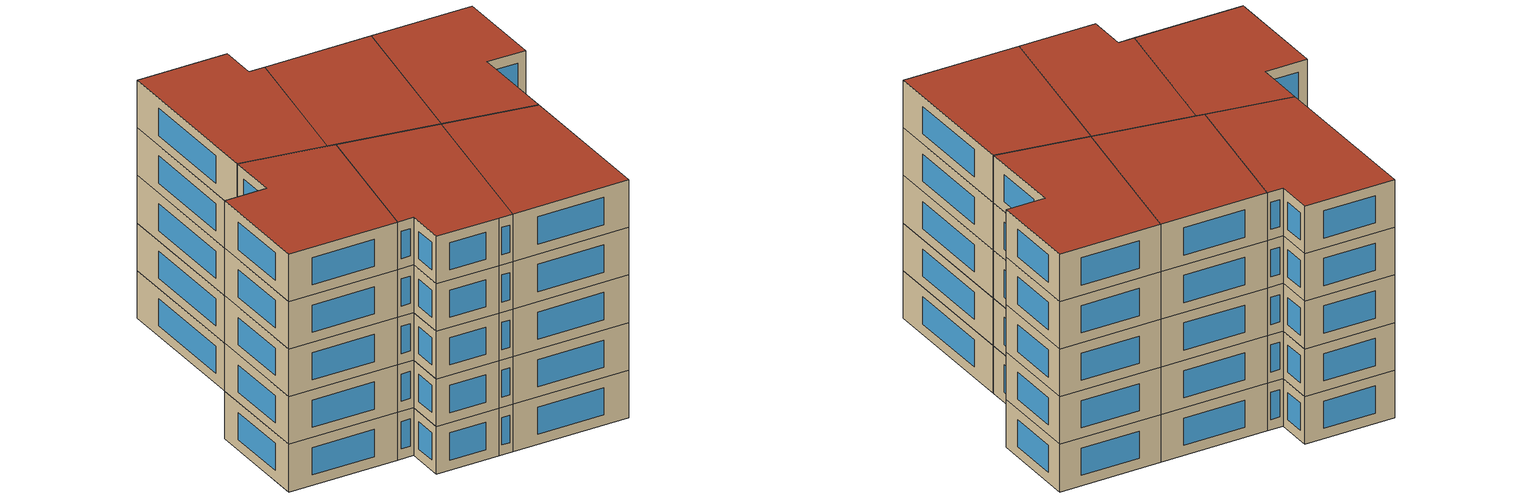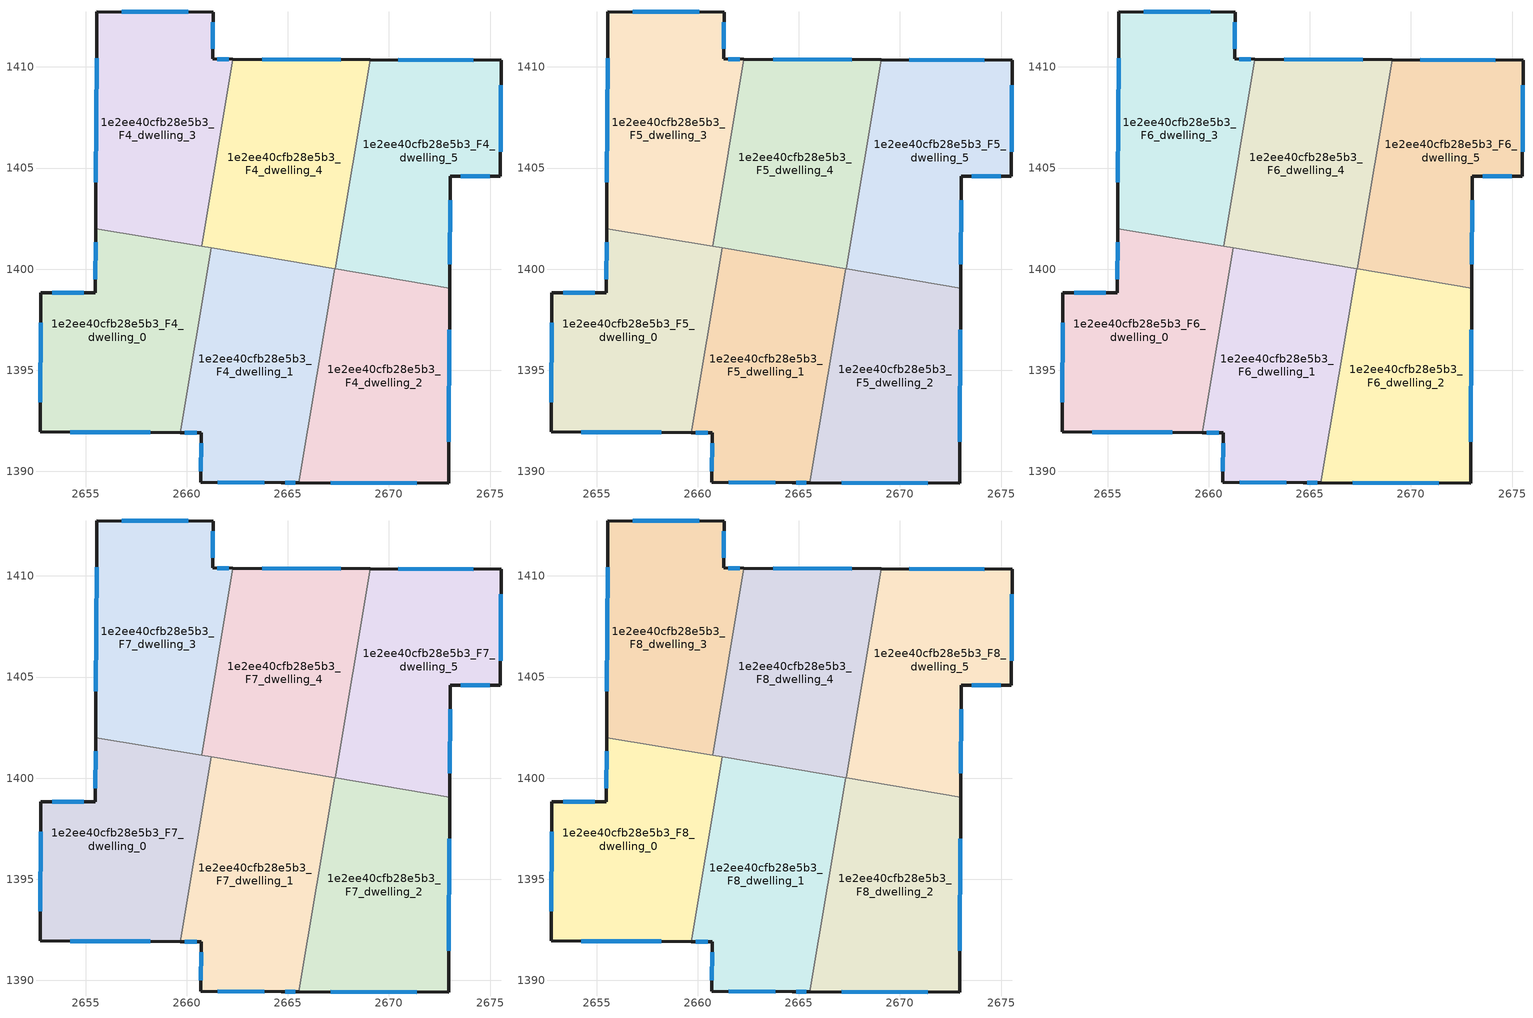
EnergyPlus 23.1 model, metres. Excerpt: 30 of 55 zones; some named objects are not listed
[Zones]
1e2ee40cfb28e5b3_F4_dwelling_0
 floor to 1e2ee40cfb28e5b3_F3_dwelling_0 (EU_floor_Construction): 2661.2,1401.05 2659.67,1391.92 2652.74,1391.95 2652.78,1398.83 2655.47,1398.82 2655.49,1402 z12
 wall outside (EU_wall_Construction): 2655.49,1402 2655.47,1398.82 2652.78,1398.83 2652.74,1391.95 2659.67,1391.92 z12:15
 wall to 1e2ee40cfb28e5b3_F4_dwelling_1 (EU_wall_Construction): 2659.67,1391.92 2661.2,1401.05 z12:15
 wall to 1e2ee40cfb28e5b3_F4_dwelling_3 (EU_wall_Construction): 2660.73,1401.13 2655.49,1402 z12:15
 wall to 1e2ee40cfb28e5b3_F4_dwelling_4 (EU_wall_Construction): 2661.2,1401.05 2660.73,1401.13 z12:15
 window (EU_Window_Construction): 2655.49,1401.32 2655.48,1399.5 / 2654.23,1391.95 2658.19,1391.93 / 2652.77,1397.36 2652.75,1393.43 / 2654.9,1398.82 2653.35,1398.83 z12.64:14.36
1e2ee40cfb28e5b3_F4_dwelling_1
 floor to 1e2ee40cfb28e5b3_F3_dwelling_1 (EU_floor_Construction): 2667.32,1400.02 2665.55,1389.44 2664.67,1389.44 2660.69,1389.47 2660.71,1391.91 2659.67,1391.92 2661.2,1401.05 z12
 wall outside (EU_wall_Construction): 2659.67,1391.92 2660.71,1391.91 2660.69,1389.47 2664.67,1389.44 2665.55,1389.44 z12:15
 wall to 1e2ee40cfb28e5b3_F4_dwelling_2 (EU_wall_Construction): 2665.55,1389.44 2667.32,1400.02 z12:15
 wall to 1e2ee40cfb28e5b3_F4_dwelling_4 (EU_wall_Construction): 2667.32,1400.02 2661.2,1401.05 z12:15
 window (EU_Window_Construction): 2664.86,1389.44 2665.36,1389.44 / 2661.54,1389.47 2663.82,1389.45 / 2660.71,1391.39 2660.69,1389.99 / 2659.89,1391.92 2660.49,1391.91 z12.64:14.36
1e2ee40cfb28e5b3_F4_dwelling_2
 floor to 1e2ee40cfb28e5b3_F3_dwelling_2 (EU_floor_Construction): 2673,1399.07 2672.95,1389.4 2665.55,1389.44 2667.32,1400.02 z12
 wall outside (EU_wall_Construction): 2665.55,1389.44 2672.95,1389.4 2673,1399.07 z12:15
 wall to 1e2ee40cfb28e5b3_F4_dwelling_5 (EU_wall_Construction): 2673,1399.07 2667.35,1400.01 z12:15
 wall to 1e2ee40cfb28e5b3_F4_dwelling_4 (EU_wall_Construction): 2667.35,1400.01 2667.32,1400.02 z12:15
 window (EU_Window_Construction): 2672.96,1391.47 2672.99,1397 / 2667.13,1389.43 2671.36,1389.41 z12.64:14.36
1e2ee40cfb28e5b3_F4_dwelling_3
 floor to 1e2ee40cfb28e5b3_F3_dwelling_3 (EU_floor_Construction): 2661.3,1412.71 2661.29,1410.39 2662.29,1410.39 2660.73,1401.12 2655.49,1402 2655.55,1412.74 z12
 wall outside (EU_wall_Construction): 2662.29,1410.39 2661.29,1410.39 2661.3,1412.71 2655.55,1412.74 2655.49,1402 z12:15
 wall to 1e2ee40cfb28e5b3_F4_dwelling_4 (EU_wall_Construction): 2660.73,1401.12 2662.29,1410.39 z12:15
 window (EU_Window_Construction): 2655.54,1410.44 2655.51,1404.3 / 2660.07,1412.72 2656.78,1412.73 / 2661.29,1410.89 2661.3,1412.21 / 2662.07,1410.39 2661.5,1410.39 z12.64:14.36
1e2ee40cfb28e5b3_F4_dwelling_4
 floor to 1e2ee40cfb28e5b3_F3_dwelling_4 (EU_floor_Construction): 2669.08,1410.35 2667.35,1400.01 2660.73,1401.12 2662.29,1410.39 z12
 wall outside (EU_wall_Construction): 2669.08,1410.35 2662.29,1410.39 z12:15
 wall to 1e2ee40cfb28e5b3_F4_dwelling_5 (EU_wall_Construction): 2667.35,1400.01 2669.08,1410.35 z12:15
 window (EU_Window_Construction): 2667.63,1410.36 2663.74,1410.38 z12.64:14.36
1e2ee40cfb28e5b3_F4_dwelling_5
 floor to 1e2ee40cfb28e5b3_F3_dwelling_5 (EU_floor_Construction): 2675.54,1410.32 2675.51,1404.58 2673.03,1404.59 2673,1399.07 2667.35,1400.01 2669.08,1410.35 z12
 wall outside (EU_wall_Construction): 2673,1399.07 2673.03,1404.59 2675.51,1404.58 2675.54,1410.32 2669.08,1410.35 z12:15
 window (EU_Window_Construction): 2673,1400.25 2673.02,1403.41 / 2674.16,1410.33 2670.47,1410.35 / 2675.52,1405.81 2675.53,1409.09 / 2673.56,1404.59 2674.98,1404.59 z12.64:14.36
1e2ee40cfb28e5b3_F5_dwelling_0
 floor to 1e2ee40cfb28e5b3_F4_dwelling_0 (EU_floor_Construction): 2661.2,1401.05 2659.67,1391.92 2652.74,1391.95 2652.78,1398.83 2655.47,1398.82 2655.49,1402 z15
 wall outside (EU_wall_Construction): 2655.49,1402 2655.47,1398.82 2652.78,1398.83 2652.74,1391.95 2659.67,1391.92 z15:18
 wall to 1e2ee40cfb28e5b3_F5_dwelling_1 (EU_wall_Construction): 2659.67,1391.92 2661.2,1401.05 z15:18
 wall to 1e2ee40cfb28e5b3_F5_dwelling_3 (EU_wall_Construction): 2660.73,1401.13 2655.49,1402 z15:18
 wall to 1e2ee40cfb28e5b3_F5_dwelling_4 (EU_wall_Construction): 2661.2,1401.05 2660.73,1401.13 z15:18
 window (EU_Window_Construction): 2655.49,1401.32 2655.48,1399.5 / 2654.23,1391.95 2658.19,1391.93 / 2652.77,1397.36 2652.75,1393.43 / 2654.9,1398.82 2653.35,1398.83 z15.64:17.36
1e2ee40cfb28e5b3_F5_dwelling_1
 floor to 1e2ee40cfb28e5b3_F4_dwelling_1 (EU_floor_Construction): 2667.32,1400.02 2665.55,1389.44 2664.67,1389.44 2660.69,1389.47 2660.71,1391.91 2659.67,1391.92 2661.2,1401.05 z15
 wall outside (EU_wall_Construction): 2659.67,1391.92 2660.71,1391.91 2660.69,1389.47 2664.67,1389.44 2665.55,1389.44 z15:18
 wall to 1e2ee40cfb28e5b3_F5_dwelling_2 (EU_wall_Construction): 2665.55,1389.44 2667.32,1400.02 z15:18
 wall to 1e2ee40cfb28e5b3_F5_dwelling_4 (EU_wall_Construction): 2667.32,1400.02 2661.2,1401.05 z15:18
 window (EU_Window_Construction): 2664.86,1389.44 2665.36,1389.44 / 2661.54,1389.47 2663.82,1389.45 / 2660.71,1391.39 2660.69,1389.99 / 2659.89,1391.92 2660.49,1391.91 z15.64:17.36
1e2ee40cfb28e5b3_F5_dwelling_2
 floor to 1e2ee40cfb28e5b3_F4_dwelling_2 (EU_floor_Construction): 2673,1399.07 2672.95,1389.4 2665.55,1389.44 2667.32,1400.02 z15
 wall outside (EU_wall_Construction): 2665.55,1389.44 2672.95,1389.4 2673,1399.07 z15:18
 wall to 1e2ee40cfb28e5b3_F5_dwelling_5 (EU_wall_Construction): 2673,1399.07 2667.35,1400.01 z15:18
 wall to 1e2ee40cfb28e5b3_F5_dwelling_4 (EU_wall_Construction): 2667.35,1400.01 2667.32,1400.02 z15:18
 window (EU_Window_Construction): 2672.96,1391.47 2672.99,1397 / 2667.13,1389.43 2671.36,1389.41 z15.64:17.36
1e2ee40cfb28e5b3_F5_dwelling_3
 floor to 1e2ee40cfb28e5b3_F4_dwelling_3 (EU_floor_Construction): 2661.3,1412.71 2661.29,1410.39 2662.29,1410.39 2660.73,1401.12 2655.49,1402 2655.55,1412.74 z15
 wall outside (EU_wall_Construction): 2662.29,1410.39 2661.29,1410.39 2661.3,1412.71 2655.55,1412.74 2655.49,1402 z15:18
 wall to 1e2ee40cfb28e5b3_F5_dwelling_4 (EU_wall_Construction): 2660.73,1401.12 2662.29,1410.39 z15:18
 window (EU_Window_Construction): 2655.54,1410.44 2655.51,1404.3 / 2660.07,1412.72 2656.78,1412.73 / 2661.29,1410.89 2661.3,1412.21 / 2662.07,1410.39 2661.5,1410.39 z15.64:17.36
1e2ee40cfb28e5b3_F5_dwelling_4
 floor to 1e2ee40cfb28e5b3_F4_dwelling_4 (EU_floor_Construction): 2669.08,1410.35 2667.35,1400.01 2660.73,1401.12 2662.29,1410.39 z15
 wall outside (EU_wall_Construction): 2669.08,1410.35 2662.29,1410.39 z15:18
 wall to 1e2ee40cfb28e5b3_F5_dwelling_5 (EU_wall_Construction): 2667.35,1400.01 2669.08,1410.35 z15:18
 window (EU_Window_Construction): 2667.63,1410.36 2663.74,1410.38 z15.64:17.36
1e2ee40cfb28e5b3_F5_dwelling_5
 floor to 1e2ee40cfb28e5b3_F4_dwelling_5 (EU_floor_Construction): 2675.54,1410.32 2675.51,1404.58 2673.03,1404.59 2673,1399.07 2667.35,1400.01 2669.08,1410.35 z15
 wall outside (EU_wall_Construction): 2673,1399.07 2673.03,1404.59 2675.51,1404.58 2675.54,1410.32 2669.08,1410.35 z15:18
 window (EU_Window_Construction): 2673,1400.25 2673.02,1403.41 / 2674.16,1410.33 2670.47,1410.35 / 2675.52,1405.81 2675.53,1409.09 / 2673.56,1404.59 2674.98,1404.59 z15.64:17.36
1e2ee40cfb28e5b3_F6_dwelling_0
 floor to 1e2ee40cfb28e5b3_F5_dwelling_0 (EU_floor_Construction): 2661.2,1401.05 2659.67,1391.92 2652.74,1391.95 2652.78,1398.83 2655.47,1398.82 2655.49,1402 z18
 wall outside (EU_wall_Construction): 2655.49,1402 2655.47,1398.82 2652.78,1398.83 2652.74,1391.95 2659.67,1391.92 z18:21
 wall to 1e2ee40cfb28e5b3_F6_dwelling_1 (EU_wall_Construction): 2659.67,1391.92 2661.2,1401.05 z18:21
 wall to 1e2ee40cfb28e5b3_F6_dwelling_3 (EU_wall_Construction): 2660.73,1401.13 2655.49,1402 z18:21
 wall to 1e2ee40cfb28e5b3_F6_dwelling_4 (EU_wall_Construction): 2661.2,1401.05 2660.73,1401.13 z18:21
 window (EU_Window_Construction): 2655.49,1401.32 2655.48,1399.5 / 2654.23,1391.95 2658.19,1391.93 / 2652.77,1397.36 2652.75,1393.43 / 2654.9,1398.82 2653.35,1398.83 z18.64:20.36
1e2ee40cfb28e5b3_F6_dwelling_1
 floor to 1e2ee40cfb28e5b3_F5_dwelling_1 (EU_floor_Construction): 2667.32,1400.02 2665.55,1389.44 2664.67,1389.44 2660.69,1389.47 2660.71,1391.91 2659.67,1391.92 2661.2,1401.05 z18
 wall outside (EU_wall_Construction): 2659.67,1391.92 2660.71,1391.91 2660.69,1389.47 2664.67,1389.44 2665.55,1389.44 z18:21
 wall to 1e2ee40cfb28e5b3_F6_dwelling_2 (EU_wall_Construction): 2665.55,1389.44 2667.32,1400.02 z18:21
 wall to 1e2ee40cfb28e5b3_F6_dwelling_4 (EU_wall_Construction): 2667.32,1400.02 2661.2,1401.05 z18:21
 window (EU_Window_Construction): 2664.86,1389.44 2665.36,1389.44 / 2661.54,1389.47 2663.82,1389.45 / 2660.71,1391.39 2660.69,1389.99 / 2659.89,1391.92 2660.49,1391.91 z18.64:20.36
1e2ee40cfb28e5b3_F6_dwelling_2
 floor to 1e2ee40cfb28e5b3_F5_dwelling_2 (EU_floor_Construction): 2673,1399.07 2672.95,1389.4 2665.55,1389.44 2667.32,1400.02 z18
 wall outside (EU_wall_Construction): 2665.55,1389.44 2672.95,1389.4 2673,1399.07 z18:21
 wall to 1e2ee40cfb28e5b3_F6_dwelling_5 (EU_wall_Construction): 2673,1399.07 2667.35,1400.01 z18:21
 wall to 1e2ee40cfb28e5b3_F6_dwelling_4 (EU_wall_Construction): 2667.35,1400.01 2667.32,1400.02 z18:21
 window (EU_Window_Construction): 2672.96,1391.47 2672.99,1397 / 2667.13,1389.43 2671.36,1389.41 z18.64:20.36
1e2ee40cfb28e5b3_F6_dwelling_3
 floor to 1e2ee40cfb28e5b3_F5_dwelling_3 (EU_floor_Construction): 2661.3,1412.71 2661.29,1410.39 2662.29,1410.39 2660.73,1401.12 2655.49,1402 2655.55,1412.74 z18
 wall outside (EU_wall_Construction): 2662.29,1410.39 2661.29,1410.39 2661.3,1412.71 2655.55,1412.74 2655.49,1402 z18:21
 wall to 1e2ee40cfb28e5b3_F6_dwelling_4 (EU_wall_Construction): 2660.73,1401.12 2662.29,1410.39 z18:21
 window (EU_Window_Construction): 2655.54,1410.44 2655.51,1404.3 / 2660.07,1412.72 2656.78,1412.73 / 2661.29,1410.89 2661.3,1412.21 / 2662.07,1410.39 2661.5,1410.39 z18.64:20.36
1e2ee40cfb28e5b3_F6_dwelling_4
 floor to 1e2ee40cfb28e5b3_F5_dwelling_4 (EU_floor_Construction): 2669.08,1410.35 2667.35,1400.01 2660.73,1401.12 2662.29,1410.39 z18
 wall outside (EU_wall_Construction): 2669.08,1410.35 2662.29,1410.39 z18:21
 wall to 1e2ee40cfb28e5b3_F6_dwelling_5 (EU_wall_Construction): 2667.35,1400.01 2669.08,1410.35 z18:21
 window (EU_Window_Construction): 2667.63,1410.36 2663.74,1410.38 z18.64:20.36
1e2ee40cfb28e5b3_F6_dwelling_5
 floor to 1e2ee40cfb28e5b3_F5_dwelling_5 (EU_floor_Construction): 2675.54,1410.32 2675.51,1404.58 2673.03,1404.59 2673,1399.07 2667.35,1400.01 2669.08,1410.35 z18
 wall outside (EU_wall_Construction): 2673,1399.07 2673.03,1404.59 2675.51,1404.58 2675.54,1410.32 2669.08,1410.35 z18:21
 window (EU_Window_Construction): 2673,1400.25 2673.02,1403.41 / 2674.16,1410.33 2670.47,1410.35 / 2675.52,1405.81 2675.53,1409.09 / 2673.56,1404.59 2674.98,1404.59 z18.64:20.36
1e2ee40cfb28e5b3_F7_dwelling_0
 floor to 1e2ee40cfb28e5b3_F6_dwelling_0 (EU_floor_Construction): 2661.2,1401.05 2659.67,1391.92 2652.74,1391.95 2652.78,1398.83 2655.47,1398.82 2655.49,1402 z21
 wall outside (EU_wall_Construction): 2655.49,1402 2655.47,1398.82 2652.78,1398.83 2652.74,1391.95 2659.67,1391.92 z21:24
 wall to 1e2ee40cfb28e5b3_F7_dwelling_1 (EU_wall_Construction): 2659.67,1391.92 2661.2,1401.05 z21:24
 wall to 1e2ee40cfb28e5b3_F7_dwelling_3 (EU_wall_Construction): 2660.73,1401.13 2655.49,1402 z21:24
 wall to 1e2ee40cfb28e5b3_F7_dwelling_4 (EU_wall_Construction): 2661.2,1401.05 2660.73,1401.13 z21:24
 window (EU_Window_Construction): 2655.49,1401.32 2655.48,1399.5 / 2654.23,1391.95 2658.19,1391.93 / 2652.77,1397.36 2652.75,1393.43 / 2654.9,1398.82 2653.35,1398.83 z21.64:23.36
1e2ee40cfb28e5b3_F7_dwelling_1
 floor to 1e2ee40cfb28e5b3_F6_dwelling_1 (EU_floor_Construction): 2667.32,1400.02 2665.55,1389.44 2664.67,1389.44 2660.69,1389.47 2660.71,1391.91 2659.67,1391.92 2661.2,1401.05 z21
 wall outside (EU_wall_Construction): 2659.67,1391.92 2660.71,1391.91 2660.69,1389.47 2664.67,1389.44 2665.55,1389.44 z21:24
 wall to 1e2ee40cfb28e5b3_F7_dwelling_2 (EU_wall_Construction): 2665.55,1389.44 2667.32,1400.02 z21:24
 wall to 1e2ee40cfb28e5b3_F7_dwelling_4 (EU_wall_Construction): 2667.32,1400.02 2661.2,1401.05 z21:24
 window (EU_Window_Construction): 2664.86,1389.44 2665.36,1389.44 / 2661.54,1389.47 2663.82,1389.45 / 2660.71,1391.39 2660.69,1389.99 / 2659.89,1391.92 2660.49,1391.91 z21.64:23.36
1e2ee40cfb28e5b3_F7_dwelling_2
 floor to 1e2ee40cfb28e5b3_F6_dwelling_2 (EU_floor_Construction): 2673,1399.07 2672.95,1389.4 2665.55,1389.44 2667.32,1400.02 z21
 wall outside (EU_wall_Construction): 2665.55,1389.44 2672.95,1389.4 2673,1399.07 z21:24
 wall to 1e2ee40cfb28e5b3_F7_dwelling_5 (EU_wall_Construction): 2673,1399.07 2667.35,1400.01 z21:24
 wall to 1e2ee40cfb28e5b3_F7_dwelling_4 (EU_wall_Construction): 2667.35,1400.01 2667.32,1400.02 z21:24
 window (EU_Window_Construction): 2672.96,1391.47 2672.99,1397 / 2667.13,1389.43 2671.36,1389.41 z21.64:23.36
1e2ee40cfb28e5b3_F7_dwelling_3
 floor to 1e2ee40cfb28e5b3_F6_dwelling_3 (EU_floor_Construction): 2661.3,1412.71 2661.29,1410.39 2662.29,1410.39 2660.73,1401.12 2655.49,1402 2655.55,1412.74 z21
 wall outside (EU_wall_Construction): 2662.29,1410.39 2661.29,1410.39 2661.3,1412.71 2655.55,1412.74 2655.49,1402 z21:24
 wall to 1e2ee40cfb28e5b3_F7_dwelling_4 (EU_wall_Construction): 2660.73,1401.12 2662.29,1410.39 z21:24
 window (EU_Window_Construction): 2655.54,1410.44 2655.51,1404.3 / 2660.07,1412.72 2656.78,1412.73 / 2661.29,1410.89 2661.3,1412.21 / 2662.07,1410.39 2661.5,1410.39 z21.64:23.36
1e2ee40cfb28e5b3_F7_dwelling_4
 floor to 1e2ee40cfb28e5b3_F6_dwelling_4 (EU_floor_Construction): 2669.08,1410.35 2667.35,1400.01 2660.73,1401.12 2662.29,1410.39 z21
 wall outside (EU_wall_Construction): 2669.08,1410.35 2662.29,1410.39 z21:24
 wall to 1e2ee40cfb28e5b3_F7_dwelling_5 (EU_wall_Construction): 2667.35,1400.01 2669.08,1410.35 z21:24
 window (EU_Window_Construction): 2667.63,1410.36 2663.74,1410.38 z21.64:23.36
1e2ee40cfb28e5b3_F7_dwelling_5
 floor to 1e2ee40cfb28e5b3_F6_dwelling_5 (EU_floor_Construction): 2675.54,1410.32 2675.51,1404.58 2673.03,1404.59 2673,1399.07 2667.35,1400.01 2669.08,1410.35 z21
 wall outside (EU_wall_Construction): 2673,1399.07 2673.03,1404.59 2675.51,1404.58 2675.54,1410.32 2669.08,1410.35 z21:24
 window (EU_Window_Construction): 2673,1400.25 2673.02,1403.41 / 2674.16,1410.33 2670.47,1410.35 / 2675.52,1405.81 2675.53,1409.09 / 2673.56,1404.59 2674.98,1404.59 z21.64:23.36
1e2ee40cfb28e5b3_F8_dwelling_0
 floor to 1e2ee40cfb28e5b3_F7_dwelling_0 (EU_floor_Construction): 2661.2,1401.05 2659.67,1391.92 2652.74,1391.95 2652.78,1398.83 2655.47,1398.82 2655.49,1402 z24
 wall outside (EU_wall_Construction): 2655.49,1402 2655.47,1398.82 2652.78,1398.83 2652.74,1391.95 2659.67,1391.92 z24:27
 wall to 1e2ee40cfb28e5b3_F8_dwelling_1 (EU_wall_Construction): 2659.67,1391.92 2661.2,1401.05 z24:27
 wall to 1e2ee40cfb28e5b3_F8_dwelling_3 (EU_wall_Construction): 2660.73,1401.13 2655.49,1402 z24:27
 wall to 1e2ee40cfb28e5b3_F8_dwelling_4 (EU_wall_Construction): 2661.2,1401.05 2660.73,1401.13 z24:27
 window (EU_Window_Construction): 2655.49,1401.32 2655.48,1399.5 / 2654.23,1391.95 2658.19,1391.93 / 2652.77,1397.36 2652.75,1393.43 / 2654.9,1398.82 2653.35,1398.83 z24.64:26.36
 roof outside (EU_roof_Construction): 2659.67,1391.92 2661.2,1401.05 2655.49,1402 2655.47,1398.82 2652.78,1398.83 2652.74,1391.95 z27
1e2ee40cfb28e5b3_F8_dwelling_1
 floor to 1e2ee40cfb28e5b3_F7_dwelling_1 (EU_floor_Construction): 2667.32,1400.02 2665.55,1389.44 2664.67,1389.44 2660.69,1389.47 2660.71,1391.91 2659.67,1391.92 2661.2,1401.05 z24
 wall outside (EU_wall_Construction): 2659.67,1391.92 2660.71,1391.91 2660.69,1389.47 2664.67,1389.44 2665.55,1389.44 z24:27
 wall to 1e2ee40cfb28e5b3_F8_dwelling_2 (EU_wall_Construction): 2665.55,1389.44 2667.32,1400.02 z24:27
 wall to 1e2ee40cfb28e5b3_F8_dwelling_4 (EU_wall_Construction): 2667.32,1400.02 2661.2,1401.05 z24:27
 window (EU_Window_Construction): 2664.86,1389.44 2665.36,1389.44 / 2661.54,1389.47 2663.82,1389.45 / 2660.71,1391.39 2660.69,1389.99 / 2659.89,1391.92 2660.49,1391.91 z24.64:26.36
 roof outside (EU_roof_Construction): 2665.55,1389.44 2667.32,1400.02 2661.2,1401.05 2659.67,1391.92 2660.71,1391.91 2660.69,1389.47 2664.67,1389.44 z27
1e2ee40cfb28e5b3_F8_dwelling_2
 floor to 1e2ee40cfb28e5b3_F7_dwelling_2 (EU_floor_Construction): 2673,1399.07 2672.95,1389.4 2665.55,1389.44 2667.32,1400.02 z24
 wall outside (EU_wall_Construction): 2665.55,1389.44 2672.95,1389.4 2673,1399.07 z24:27
 wall to 1e2ee40cfb28e5b3_F8_dwelling_5 (EU_wall_Construction): 2673,1399.07 2667.35,1400.01 z24:27
 wall to 1e2ee40cfb28e5b3_F8_dwelling_4 (EU_wall_Construction): 2667.35,1400.01 2667.32,1400.02 z24:27
 window (EU_Window_Construction): 2672.96,1391.47 2672.99,1397 / 2667.13,1389.43 2671.36,1389.41 z24.64:26.36
 roof outside (EU_roof_Construction): 2672.95,1389.4 2673,1399.07 2667.32,1400.02 2665.55,1389.44 z27
1e2ee40cfb28e5b3_F8_dwelling_3
 floor to 1e2ee40cfb28e5b3_F7_dwelling_3 (EU_floor_Construction): 2661.3,1412.71 2661.29,1410.39 2662.29,1410.39 2660.73,1401.12 2655.49,1402 2655.55,1412.74 z24
 wall outside (EU_wall_Construction): 2662.29,1410.39 2661.29,1410.39 2661.3,1412.71 2655.55,1412.74 2655.49,1402 z24:27
 wall to 1e2ee40cfb28e5b3_F8_dwelling_4 (EU_wall_Construction): 2660.73,1401.12 2662.29,1410.39 z24:27
 window (EU_Window_Construction): 2655.54,1410.44 2655.51,1404.3 / 2660.07,1412.72 2656.78,1412.73 / 2661.29,1410.89 2661.3,1412.21 / 2662.07,1410.39 2661.5,1410.39 z24.64:26.36
 roof outside (EU_roof_Construction): 2660.73,1401.12 2662.29,1410.39 2661.29,1410.39 2661.3,1412.71 2655.55,1412.74 2655.49,1402 z27
1e2ee40cfb28e5b3_F8_dwelling_4
 floor to 1e2ee40cfb28e5b3_F7_dwelling_4 (EU_floor_Construction): 2669.08,1410.35 2667.35,1400.01 2660.73,1401.12 2662.29,1410.39 z24
 wall outside (EU_wall_Construction): 2669.08,1410.35 2662.29,1410.39 z24:27
 wall to 1e2ee40cfb28e5b3_F8_dwelling_5 (EU_wall_Construction): 2667.35,1400.01 2669.08,1410.35 z24:27
 window (EU_Window_Construction): 2667.63,1410.36 2663.74,1410.38 z24.64:26.36
 roof outside (EU_roof_Construction): 2667.35,1400.01 2669.08,1410.35 2662.29,1410.39 2660.73,1401.12 z27
1e2ee40cfb28e5b3_F8_dwelling_5
 floor to 1e2ee40cfb28e5b3_F7_dwelling_5 (EU_floor_Construction): 2675.54,1410.32 2675.51,1404.58 2673.03,1404.59 2673,1399.07 2667.35,1400.01 2669.08,1410.35 z24
 wall outside (EU_wall_Construction): 2673,1399.07 2673.03,1404.59 2675.51,1404.58 2675.54,1410.32 2669.08,1410.35 z24:27
 window (EU_Window_Construction): 2673,1400.25 2673.02,1403.41 / 2674.16,1410.33 2670.47,1410.35 / 2675.52,1405.81 2675.53,1409.09 / 2673.56,1404.59 2674.98,1404.59 z24.64:26.36
 roof outside (EU_roof_Construction): 2673,1399.07 2673.03,1404.59 2675.51,1404.58 2675.54,1410.32 2669.08,1410.35 2667.35,1400.01 z27
[Building]
EU S2 Campaign: North Axis=0; Terrain=City; Solar Distribution=FullExterior
[Site:Location]
Yerevan-Zvartnots.Intl.AP: Latitude=40.15; Longitude=44.383; Time Zone=4; Elevation=854
[SizingPeriod:WeatherFileDays]
AnnualSizingPeriod: Begin Month=1; Begin Day of Month=1; End Month=12; End Day of Month=31; Day of Week for Start Day=Monday; Use Weather File Daylight Saving Period=No; Use Weather File Rain and Snow Indicators=No
[MATERIAL]
EU_InternalMass_Material: Roughness=MediumRough; Thickness=0.1; Conductivity=1; Density=1800; Specific Heat=900; Thermal Absorptance=0.9; Solar Absorptance=0.7; Visible Absorptance=0.7
[MATERIAL:NOMASS] Roughness=MediumRough; Thermal Absorptance=0.9; Solar Absorptance=0.7; Visible Absorptance=0.7
Name | Thermal Resistance
EU_wall_NoMass | 1.05043
EU_roof_NoMass | 1.45357
EU_floor_NoMass | 0.478065
[WINDOWMATERIAL:SIMPLEGLAZINGSYSTEM]
EU_Window_SimpleGlazing: UFactor=2.5566; Solar Heat Gain Coefficient=0.75; Visible Transmittance=0.75
[CONSTRUCTION]
EU_wall_Construction: EU_wall_NoMass
EU_roof_Construction: EU_roof_NoMass
EU_floor_Construction: EU_floor_NoMass
EU_Window_Construction: EU_Window_SimpleGlazing
EU_InternalMass_Construction: EU_InternalMass_Material
[ZONE] Type=1; Multiplier=1; Ceiling Height=autocalculate; Floor Area=autocalculate; Part of Total Floor Area=Yes
Name | Volume
1e2ee40cfb28e5b3_F4_dwelling_0; 1e2ee40cfb28e5b3_F5_dwelling_0; 1e2ee40cfb28e5b3_F6_dwelling_0; 1e2ee40cfb28e5b3_F7_dwelling_0; 1e2ee40cfb28e5b3_F8_dwelling_0; 1e2ee40cfb28e5b3_F4_dwelling_2; 1e2ee40cfb28e5b3_F5_dwelling_2; 1e2ee40cfb28e5b3_F6_dwelling_2; 1e2ee40cfb28e5b3_F7_dwelling_2; 1e2ee40cfb28e5b3_F8_dwelling_2 | 199.996
1e2ee40cfb28e5b3_F4_dwelling_1; 1e2ee40cfb28e5b3_F5_dwelling_1; 1e2ee40cfb28e5b3_F6_dwelling_1; 1e2ee40cfb28e5b3_F7_dwelling_1; 1e2ee40cfb28e5b3_F8_dwelling_1 | 199.977
1e2ee40cfb28e5b3_F4_dwelling_3; 1e2ee40cfb28e5b3_F5_dwelling_3; 1e2ee40cfb28e5b3_F6_dwelling_3; 1e2ee40cfb28e5b3_F7_dwelling_3; 1e2ee40cfb28e5b3_F8_dwelling_3 | 199.983
1e2ee40cfb28e5b3_F4_dwelling_4; 1e2ee40cfb28e5b3_F5_dwelling_4; 1e2ee40cfb28e5b3_F6_dwelling_4; 1e2ee40cfb28e5b3_F7_dwelling_4; 1e2ee40cfb28e5b3_F8_dwelling_4 | 199.979
1e2ee40cfb28e5b3_F4_dwelling_5; 1e2ee40cfb28e5b3_F5_dwelling_5; 1e2ee40cfb28e5b3_F6_dwelling_5; 1e2ee40cfb28e5b3_F7_dwelling_5; 1e2ee40cfb28e5b3_F8_dwelling_5 | 200.012
[INTERNALMASS] Construction=EU_InternalMass_Construction
Name | Zone or ZoneList | Surface Area
1e2ee40cfb28e5b3_F4_dwelling_0_EU_InternalMass | 1e2ee40cfb28e5b3_F4_dwelling_0 | 66.6653
1e2ee40cfb28e5b3_F4_dwelling_1_EU_InternalMass | 1e2ee40cfb28e5b3_F4_dwelling_1 | 66.6588
1e2ee40cfb28e5b3_F4_dwelling_2_EU_InternalMass | 1e2ee40cfb28e5b3_F4_dwelling_2 | 66.6652
1e2ee40cfb28e5b3_F4_dwelling_3_EU_InternalMass | 1e2ee40cfb28e5b3_F4_dwelling_3 | 66.6609
1e2ee40cfb28e5b3_F4_dwelling_4_EU_InternalMass | 1e2ee40cfb28e5b3_F4_dwelling_4 | 66.6597
1e2ee40cfb28e5b3_F4_dwelling_5_EU_InternalMass | 1e2ee40cfb28e5b3_F4_dwelling_5 | 66.6706
1e2ee40cfb28e5b3_F5_dwelling_0_EU_InternalMass | 1e2ee40cfb28e5b3_F5_dwelling_0 | 66.6653
1e2ee40cfb28e5b3_F5_dwelling_1_EU_InternalMass | 1e2ee40cfb28e5b3_F5_dwelling_1 | 66.6588
1e2ee40cfb28e5b3_F5_dwelling_2_EU_InternalMass | 1e2ee40cfb28e5b3_F5_dwelling_2 | 66.6652
1e2ee40cfb28e5b3_F5_dwelling_3_EU_InternalMass | 1e2ee40cfb28e5b3_F5_dwelling_3 | 66.6609
1e2ee40cfb28e5b3_F5_dwelling_4_EU_InternalMass | 1e2ee40cfb28e5b3_F5_dwelling_4 | 66.6597
1e2ee40cfb28e5b3_F5_dwelling_5_EU_InternalMass | 1e2ee40cfb28e5b3_F5_dwelling_5 | 66.6706
1e2ee40cfb28e5b3_F6_dwelling_0_EU_InternalMass | 1e2ee40cfb28e5b3_F6_dwelling_0 | 66.6653
1e2ee40cfb28e5b3_F6_dwelling_1_EU_InternalMass | 1e2ee40cfb28e5b3_F6_dwelling_1 | 66.6588
1e2ee40cfb28e5b3_F6_dwelling_2_EU_InternalMass | 1e2ee40cfb28e5b3_F6_dwelling_2 | 66.6652
1e2ee40cfb28e5b3_F6_dwelling_3_EU_InternalMass | 1e2ee40cfb28e5b3_F6_dwelling_3 | 66.6609
1e2ee40cfb28e5b3_F6_dwelling_4_EU_InternalMass | 1e2ee40cfb28e5b3_F6_dwelling_4 | 66.6597
1e2ee40cfb28e5b3_F6_dwelling_5_EU_InternalMass | 1e2ee40cfb28e5b3_F6_dwelling_5 | 66.6706
1e2ee40cfb28e5b3_F7_dwelling_0_EU_InternalMass | 1e2ee40cfb28e5b3_F7_dwelling_0 | 66.6653
1e2ee40cfb28e5b3_F7_dwelling_1_EU_InternalMass | 1e2ee40cfb28e5b3_F7_dwelling_1 | 66.6588
1e2ee40cfb28e5b3_F7_dwelling_2_EU_InternalMass | 1e2ee40cfb28e5b3_F7_dwelling_2 | 66.6652
1e2ee40cfb28e5b3_F7_dwelling_3_EU_InternalMass | 1e2ee40cfb28e5b3_F7_dwelling_3 | 66.6609
1e2ee40cfb28e5b3_F7_dwelling_4_EU_InternalMass | 1e2ee40cfb28e5b3_F7_dwelling_4 | 66.6597
1e2ee40cfb28e5b3_F7_dwelling_5_EU_InternalMass | 1e2ee40cfb28e5b3_F7_dwelling_5 | 66.6706
1e2ee40cfb28e5b3_F8_dwelling_0_EU_InternalMass | 1e2ee40cfb28e5b3_F8_dwelling_0 | 66.6653
1e2ee40cfb28e5b3_F8_dwelling_1_EU_InternalMass | 1e2ee40cfb28e5b3_F8_dwelling_1 | 66.6588
1e2ee40cfb28e5b3_F8_dwelling_2_EU_InternalMass | 1e2ee40cfb28e5b3_F8_dwelling_2 | 66.6652
1e2ee40cfb28e5b3_F8_dwelling_3_EU_InternalMass | 1e2ee40cfb28e5b3_F8_dwelling_3 | 66.6609
1e2ee40cfb28e5b3_F8_dwelling_4_EU_InternalMass | 1e2ee40cfb28e5b3_F8_dwelling_4 | 66.6597
1e2ee40cfb28e5b3_F8_dwelling_5_EU_InternalMass | 1e2ee40cfb28e5b3_F8_dwelling_5 | 66.6706
[OTHEREQUIPMENT] Fuel Type=Electricity; Design Level Calculation Method=Watts/Area; Power per Zone Floor Area=1; Fraction Latent=0; Fraction Radiant=0; Fraction Lost=0; Carbon Dioxide Generation Rate=0; EndUse Subcategory=EU_Step8_InternalGains
Name | Zone or ZoneList or Space or SpaceList | Schedule
EU_Step8_InternalGain_1e2ee40cfb28e5b3_F4_dwelling_0_f000 | 1e2ee40cfb28e5b3_F4_dwelling_0 | EU_Step8_GainSchedule_1e2ee40cfb28e5b3_F4_dwelling_0_f000
EU_Step8_InternalGain_1e2ee40cfb28e5b3_F4_dwelling_1_f000 | 1e2ee40cfb28e5b3_F4_dwelling_1 | EU_Step8_GainSchedule_1e2ee40cfb28e5b3_F4_dwelling_1_f000
EU_Step8_InternalGain_1e2ee40cfb28e5b3_F4_dwelling_2_f000 | 1e2ee40cfb28e5b3_F4_dwelling_2 | EU_Step8_GainSchedule_1e2ee40cfb28e5b3_F4_dwelling_2_f000
EU_Step8_InternalGain_1e2ee40cfb28e5b3_F4_dwelling_3_f000 | 1e2ee40cfb28e5b3_F4_dwelling_3 | EU_Step8_GainSchedule_1e2ee40cfb28e5b3_F4_dwelling_3_f000
EU_Step8_InternalGain_1e2ee40cfb28e5b3_F4_dwelling_4_f000 | 1e2ee40cfb28e5b3_F4_dwelling_4 | EU_Step8_GainSchedule_1e2ee40cfb28e5b3_F4_dwelling_4_f000
EU_Step8_InternalGain_1e2ee40cfb28e5b3_F4_dwelling_5_f000 | 1e2ee40cfb28e5b3_F4_dwelling_5 | EU_Step8_GainSchedule_1e2ee40cfb28e5b3_F4_dwelling_5_f000
EU_Step8_InternalGain_1e2ee40cfb28e5b3_F5_dwelling_0_f000 | 1e2ee40cfb28e5b3_F5_dwelling_0 | EU_Step8_GainSchedule_1e2ee40cfb28e5b3_F5_dwelling_0_f000
EU_Step8_InternalGain_1e2ee40cfb28e5b3_F5_dwelling_1_f000 | 1e2ee40cfb28e5b3_F5_dwelling_1 | EU_Step8_GainSchedule_1e2ee40cfb28e5b3_F5_dwelling_1_f000
EU_Step8_InternalGain_1e2ee40cfb28e5b3_F5_dwelling_2_f000 | 1e2ee40cfb28e5b3_F5_dwelling_2 | EU_Step8_GainSchedule_1e2ee40cfb28e5b3_F5_dwelling_2_f000
EU_Step8_InternalGain_1e2ee40cfb28e5b3_F5_dwelling_3_f000 | 1e2ee40cfb28e5b3_F5_dwelling_3 | EU_Step8_GainSchedule_1e2ee40cfb28e5b3_F5_dwelling_3_f000
EU_Step8_InternalGain_1e2ee40cfb28e5b3_F5_dwelling_4_f000 | 1e2ee40cfb28e5b3_F5_dwelling_4 | EU_Step8_GainSchedule_1e2ee40cfb28e5b3_F5_dwelling_4_f000
EU_Step8_InternalGain_1e2ee40cfb28e5b3_F5_dwelling_5_f000 | 1e2ee40cfb28e5b3_F5_dwelling_5 | EU_Step8_GainSchedule_1e2ee40cfb28e5b3_F5_dwelling_5_f000
EU_Step8_InternalGain_1e2ee40cfb28e5b3_F6_dwelling_0_f000 | 1e2ee40cfb28e5b3_F6_dwelling_0 | EU_Step8_GainSchedule_1e2ee40cfb28e5b3_F6_dwelling_0_f000
EU_Step8_InternalGain_1e2ee40cfb28e5b3_F6_dwelling_1_f000 | 1e2ee40cfb28e5b3_F6_dwelling_1 | EU_Step8_GainSchedule_1e2ee40cfb28e5b3_F6_dwelling_1_f000
EU_Step8_InternalGain_1e2ee40cfb28e5b3_F6_dwelling_2_f000 | 1e2ee40cfb28e5b3_F6_dwelling_2 | EU_Step8_GainSchedule_1e2ee40cfb28e5b3_F6_dwelling_2_f000
EU_Step8_InternalGain_1e2ee40cfb28e5b3_F6_dwelling_3_f000 | 1e2ee40cfb28e5b3_F6_dwelling_3 | EU_Step8_GainSchedule_1e2ee40cfb28e5b3_F6_dwelling_3_f000
EU_Step8_InternalGain_1e2ee40cfb28e5b3_F6_dwelling_4_f000 | 1e2ee40cfb28e5b3_F6_dwelling_4 | EU_Step8_GainSchedule_1e2ee40cfb28e5b3_F6_dwelling_4_f000
EU_Step8_InternalGain_1e2ee40cfb28e5b3_F6_dwelling_5_f000 | 1e2ee40cfb28e5b3_F6_dwelling_5 | EU_Step8_GainSchedule_1e2ee40cfb28e5b3_F6_dwelling_5_f000
EU_Step8_InternalGain_1e2ee40cfb28e5b3_F7_dwelling_0_f000 | 1e2ee40cfb28e5b3_F7_dwelling_0 | EU_Step8_GainSchedule_1e2ee40cfb28e5b3_F7_dwelling_0_f000
EU_Step8_InternalGain_1e2ee40cfb28e5b3_F7_dwelling_1_f000 | 1e2ee40cfb28e5b3_F7_dwelling_1 | EU_Step8_GainSchedule_1e2ee40cfb28e5b3_F7_dwelling_1_f000
EU_Step8_InternalGain_1e2ee40cfb28e5b3_F7_dwelling_2_f000 | 1e2ee40cfb28e5b3_F7_dwelling_2 | EU_Step8_GainSchedule_1e2ee40cfb28e5b3_F7_dwelling_2_f000
EU_Step8_InternalGain_1e2ee40cfb28e5b3_F7_dwelling_3_f000 | 1e2ee40cfb28e5b3_F7_dwelling_3 | EU_Step8_GainSchedule_1e2ee40cfb28e5b3_F7_dwelling_3_f000
EU_Step8_InternalGain_1e2ee40cfb28e5b3_F7_dwelling_4_f000 | 1e2ee40cfb28e5b3_F7_dwelling_4 | EU_Step8_GainSchedule_1e2ee40cfb28e5b3_F7_dwelling_4_f000
EU_Step8_InternalGain_1e2ee40cfb28e5b3_F7_dwelling_5_f000 | 1e2ee40cfb28e5b3_F7_dwelling_5 | EU_Step8_GainSchedule_1e2ee40cfb28e5b3_F7_dwelling_5_f000
EU_Step8_InternalGain_1e2ee40cfb28e5b3_F8_dwelling_0_f000 | 1e2ee40cfb28e5b3_F8_dwelling_0 | EU_Step8_GainSchedule_1e2ee40cfb28e5b3_F8_dwelling_0_f000
EU_Step8_InternalGain_1e2ee40cfb28e5b3_F8_dwelling_1_f000 | 1e2ee40cfb28e5b3_F8_dwelling_1 | EU_Step8_GainSchedule_1e2ee40cfb28e5b3_F8_dwelling_1_f000
EU_Step8_InternalGain_1e2ee40cfb28e5b3_F8_dwelling_2_f000 | 1e2ee40cfb28e5b3_F8_dwelling_2 | EU_Step8_GainSchedule_1e2ee40cfb28e5b3_F8_dwelling_2_f000
EU_Step8_InternalGain_1e2ee40cfb28e5b3_F8_dwelling_3_f000 | 1e2ee40cfb28e5b3_F8_dwelling_3 | EU_Step8_GainSchedule_1e2ee40cfb28e5b3_F8_dwelling_3_f000
EU_Step8_InternalGain_1e2ee40cfb28e5b3_F8_dwelling_4_f000 | 1e2ee40cfb28e5b3_F8_dwelling_4 | EU_Step8_GainSchedule_1e2ee40cfb28e5b3_F8_dwelling_4_f000
EU_Step8_InternalGain_1e2ee40cfb28e5b3_F8_dwelling_5_f000 | 1e2ee40cfb28e5b3_F8_dwelling_5 | EU_Step8_GainSchedule_1e2ee40cfb28e5b3_F8_dwelling_5_f000
[ZONEVENTILATION:DESIGNFLOWRATE] Schedule=EU_AlwaysOn; Design Flow Rate Calculation Method=AirChanges/Hour; Air Changes per Hour=0.557805; Ventilation Type=Natural; Fan Pressure Rise=0; Fan Total Efficiency=1; Constant Term Coefficient=1; Temperature Term Coefficient=0; Velocity Term Coefficient=0; Velocity Squared Term Coefficient=0; Minimum Indoor Temperature=-100; Maximum Indoor Temperature=100; Delta Temperature=-100; Minimum Outdoor Temperature=-100; Maximum Outdoor Temperature=100; Maximum Wind Speed=40
Name | Zone or ZoneList or Space or SpaceList
EU_ConstantAir_1e2ee40cfb28e5b3_F4_dwelling_0 | 1e2ee40cfb28e5b3_F4_dwelling_0
EU_ConstantAir_1e2ee40cfb28e5b3_F4_dwelling_1 | 1e2ee40cfb28e5b3_F4_dwelling_1
EU_ConstantAir_1e2ee40cfb28e5b3_F4_dwelling_2 | 1e2ee40cfb28e5b3_F4_dwelling_2
EU_ConstantAir_1e2ee40cfb28e5b3_F4_dwelling_3 | 1e2ee40cfb28e5b3_F4_dwelling_3
EU_ConstantAir_1e2ee40cfb28e5b3_F4_dwelling_4 | 1e2ee40cfb28e5b3_F4_dwelling_4
EU_ConstantAir_1e2ee40cfb28e5b3_F4_dwelling_5 | 1e2ee40cfb28e5b3_F4_dwelling_5
EU_ConstantAir_1e2ee40cfb28e5b3_F5_dwelling_0 | 1e2ee40cfb28e5b3_F5_dwelling_0
EU_ConstantAir_1e2ee40cfb28e5b3_F5_dwelling_1 | 1e2ee40cfb28e5b3_F5_dwelling_1
EU_ConstantAir_1e2ee40cfb28e5b3_F5_dwelling_2 | 1e2ee40cfb28e5b3_F5_dwelling_2
EU_ConstantAir_1e2ee40cfb28e5b3_F5_dwelling_3 | 1e2ee40cfb28e5b3_F5_dwelling_3
EU_ConstantAir_1e2ee40cfb28e5b3_F5_dwelling_4 | 1e2ee40cfb28e5b3_F5_dwelling_4
EU_ConstantAir_1e2ee40cfb28e5b3_F5_dwelling_5 | 1e2ee40cfb28e5b3_F5_dwelling_5
EU_ConstantAir_1e2ee40cfb28e5b3_F6_dwelling_0 | 1e2ee40cfb28e5b3_F6_dwelling_0
EU_ConstantAir_1e2ee40cfb28e5b3_F6_dwelling_1 | 1e2ee40cfb28e5b3_F6_dwelling_1
EU_ConstantAir_1e2ee40cfb28e5b3_F6_dwelling_2 | 1e2ee40cfb28e5b3_F6_dwelling_2
EU_ConstantAir_1e2ee40cfb28e5b3_F6_dwelling_3 | 1e2ee40cfb28e5b3_F6_dwelling_3
EU_ConstantAir_1e2ee40cfb28e5b3_F6_dwelling_4 | 1e2ee40cfb28e5b3_F6_dwelling_4
EU_ConstantAir_1e2ee40cfb28e5b3_F6_dwelling_5 | 1e2ee40cfb28e5b3_F6_dwelling_5
EU_ConstantAir_1e2ee40cfb28e5b3_F7_dwelling_0 | 1e2ee40cfb28e5b3_F7_dwelling_0
EU_ConstantAir_1e2ee40cfb28e5b3_F7_dwelling_1 | 1e2ee40cfb28e5b3_F7_dwelling_1
EU_ConstantAir_1e2ee40cfb28e5b3_F7_dwelling_2 | 1e2ee40cfb28e5b3_F7_dwelling_2
EU_ConstantAir_1e2ee40cfb28e5b3_F7_dwelling_3 | 1e2ee40cfb28e5b3_F7_dwelling_3
EU_ConstantAir_1e2ee40cfb28e5b3_F7_dwelling_4 | 1e2ee40cfb28e5b3_F7_dwelling_4
EU_ConstantAir_1e2ee40cfb28e5b3_F7_dwelling_5 | 1e2ee40cfb28e5b3_F7_dwelling_5
EU_ConstantAir_1e2ee40cfb28e5b3_F8_dwelling_0 | 1e2ee40cfb28e5b3_F8_dwelling_0
EU_ConstantAir_1e2ee40cfb28e5b3_F8_dwelling_1 | 1e2ee40cfb28e5b3_F8_dwelling_1
EU_ConstantAir_1e2ee40cfb28e5b3_F8_dwelling_2 | 1e2ee40cfb28e5b3_F8_dwelling_2
EU_ConstantAir_1e2ee40cfb28e5b3_F8_dwelling_3 | 1e2ee40cfb28e5b3_F8_dwelling_3
EU_ConstantAir_1e2ee40cfb28e5b3_F8_dwelling_4 | 1e2ee40cfb28e5b3_F8_dwelling_4
EU_ConstantAir_1e2ee40cfb28e5b3_F8_dwelling_5 | 1e2ee40cfb28e5b3_F8_dwelling_5
[HVACTEMPLATE:THERMOSTAT]
EU_HeatOnly_1e2ee40cfb28e5b3_F8_dwelling_5: Constant Heating Setpoint=20; Constant Cooling Setpoint=50
[HVACTEMPLATE:ZONE:IDEALLOADSAIRSYSTEM] System Availability Schedule=EU_AlwaysOn; Maximum Heating Supply Air Temperature=50; Minimum Cooling Supply Air Temperature=13; Maximum Heating Supply Air Humidity Ratio=0.0156; Minimum Cooling Supply Air Humidity Ratio=0.0077; Heating Limit=NoLimit; Cooling Limit=NoLimit; Heating Availability Schedule=EU_AlwaysOn; Cooling Availability Schedule=EU_CoolingOff; Dehumidification Control Type=ConstantSensibleHeatRatio; Cooling Sensible Heat Ratio=0.7; Dehumidification Setpoint=60; Humidification Control Type=None; Humidification Setpoint=30; Outdoor Air Method=None; Outdoor Air Flow Rate per Person=0.00944; Outdoor Air Flow Rate per Zone Floor Area=0; Outdoor Air Flow Rate per Zone=0; Demand Controlled Ventilation Type=None; Outdoor Air Economizer Type=NoEconomizer; Heat Recovery Type=None; Sensible Heat Recovery Effectiveness=0.7; Latent Heat Recovery Effectiveness=0.65
Name | Template Thermostat
1e2ee40cfb28e5b3_F4_dwelling_0 | EU_HeatOnly_1e2ee40cfb28e5b3_F4_dwelling_0
1e2ee40cfb28e5b3_F4_dwelling_1 | EU_HeatOnly_1e2ee40cfb28e5b3_F4_dwelling_1
1e2ee40cfb28e5b3_F4_dwelling_2 | EU_HeatOnly_1e2ee40cfb28e5b3_F4_dwelling_2
1e2ee40cfb28e5b3_F4_dwelling_3 | EU_HeatOnly_1e2ee40cfb28e5b3_F4_dwelling_3
1e2ee40cfb28e5b3_F4_dwelling_4 | EU_HeatOnly_1e2ee40cfb28e5b3_F4_dwelling_4
1e2ee40cfb28e5b3_F4_dwelling_5 | EU_HeatOnly_1e2ee40cfb28e5b3_F4_dwelling_5
1e2ee40cfb28e5b3_F5_dwelling_0 | EU_HeatOnly_1e2ee40cfb28e5b3_F5_dwelling_0
1e2ee40cfb28e5b3_F5_dwelling_1 | EU_HeatOnly_1e2ee40cfb28e5b3_F5_dwelling_1
1e2ee40cfb28e5b3_F5_dwelling_2 | EU_HeatOnly_1e2ee40cfb28e5b3_F5_dwelling_2
1e2ee40cfb28e5b3_F5_dwelling_3 | EU_HeatOnly_1e2ee40cfb28e5b3_F5_dwelling_3
1e2ee40cfb28e5b3_F5_dwelling_4 | EU_HeatOnly_1e2ee40cfb28e5b3_F5_dwelling_4
1e2ee40cfb28e5b3_F5_dwelling_5 | EU_HeatOnly_1e2ee40cfb28e5b3_F5_dwelling_5
1e2ee40cfb28e5b3_F6_dwelling_0 | EU_HeatOnly_1e2ee40cfb28e5b3_F6_dwelling_0
1e2ee40cfb28e5b3_F6_dwelling_1 | EU_HeatOnly_1e2ee40cfb28e5b3_F6_dwelling_1
1e2ee40cfb28e5b3_F6_dwelling_2 | EU_HeatOnly_1e2ee40cfb28e5b3_F6_dwelling_2
1e2ee40cfb28e5b3_F6_dwelling_3 | EU_HeatOnly_1e2ee40cfb28e5b3_F6_dwelling_3
1e2ee40cfb28e5b3_F6_dwelling_4 | EU_HeatOnly_1e2ee40cfb28e5b3_F6_dwelling_4
1e2ee40cfb28e5b3_F6_dwelling_5 | EU_HeatOnly_1e2ee40cfb28e5b3_F6_dwelling_5
1e2ee40cfb28e5b3_F7_dwelling_0 | EU_HeatOnly_1e2ee40cfb28e5b3_F7_dwelling_0
1e2ee40cfb28e5b3_F7_dwelling_1 | EU_HeatOnly_1e2ee40cfb28e5b3_F7_dwelling_1
1e2ee40cfb28e5b3_F7_dwelling_2 | EU_HeatOnly_1e2ee40cfb28e5b3_F7_dwelling_2
1e2ee40cfb28e5b3_F7_dwelling_3 | EU_HeatOnly_1e2ee40cfb28e5b3_F7_dwelling_3
1e2ee40cfb28e5b3_F7_dwelling_4 | EU_HeatOnly_1e2ee40cfb28e5b3_F7_dwelling_4
1e2ee40cfb28e5b3_F7_dwelling_5 | EU_HeatOnly_1e2ee40cfb28e5b3_F7_dwelling_5
1e2ee40cfb28e5b3_F8_dwelling_0 | EU_HeatOnly_1e2ee40cfb28e5b3_F8_dwelling_0
1e2ee40cfb28e5b3_F8_dwelling_1 | EU_HeatOnly_1e2ee40cfb28e5b3_F8_dwelling_1
1e2ee40cfb28e5b3_F8_dwelling_2 | EU_HeatOnly_1e2ee40cfb28e5b3_F8_dwelling_2
1e2ee40cfb28e5b3_F8_dwelling_3 | EU_HeatOnly_1e2ee40cfb28e5b3_F8_dwelling_3
1e2ee40cfb28e5b3_F8_dwelling_4 | EU_HeatOnly_1e2ee40cfb28e5b3_F8_dwelling_4
1e2ee40cfb28e5b3_F8_dwelling_5 | EU_HeatOnly_1e2ee40cfb28e5b3_F8_dwelling_5
[SIZING:ZONE] Zone Cooling Design Supply Air Temperature Input Method=SupplyAirTemperature; Zone Cooling Design Supply Air Temperature=13; Zone Heating Design Supply Air Temperature Input Method=SupplyAirTemperature; Zone Heating Design Supply Air Temperature=50; Zone Cooling Design Supply Air Humidity Ratio=0.008; Zone Heating Design Supply Air Humidity Ratio=0.008; Cooling Design Air Flow Method=DesignDay; Cooling Design Air Flow Rate=0; Cooling Minimum Air Flow per Zone Floor Area=0.000762; Cooling Minimum Air Flow=0; Cooling Minimum Air Flow Fraction=0.2; Heating Design Air Flow Method=DesignDay; Heating Design Air Flow Rate=0; Heating Maximum Air Flow per Zone Floor Area=0.002032; Heating Maximum Air Flow=0.141576; Heating Maximum Air Flow Fraction=0.3; Account for Dedicated Outdoor Air System=No; Dedicated Outdoor Air System Control Strategy=NeutralSupplyAir; Dedicated Outdoor Air Low Setpoint Temperature for Design=autosize; Dedicated Outdoor Air High Setpoint Temperature for Design=autosize; Zone Load Sizing Method=Sensible Load Only No Latent Load; Zone Latent Cooling Design Supply Air Humidity Ratio Input Method=HumidityRatioDifference; Zone Cooling Design Supply Air Humidity Ratio Difference=0.005; Zone Latent Heating Design Supply Air Humidity Ratio Input Method=HumidityRatioDifference; Zone Humidification Design Supply Air Humidity Ratio Difference=0.005
1e2ee40cfb28e5b3_F4_dwelling_0; 1e2ee40cfb28e5b3_F4_dwelling_1; 1e2ee40cfb28e5b3_F4_dwelling_2; 1e2ee40cfb28e5b3_F4_dwelling_3; 1e2ee40cfb28e5b3_F4_dwelling_4; 1e2ee40cfb28e5b3_F4_dwelling_5; 1e2ee40cfb28e5b3_F5_dwelling_0; 1e2ee40cfb28e5b3_F5_dwelling_1; 1e2ee40cfb28e5b3_F5_dwelling_2; 1e2ee40cfb28e5b3_F5_dwelling_3; 1e2ee40cfb28e5b3_F5_dwelling_4; 1e2ee40cfb28e5b3_F5_dwelling_5; 1e2ee40cfb28e5b3_F6_dwelling_0; 1e2ee40cfb28e5b3_F6_dwelling_1; 1e2ee40cfb28e5b3_F6_dwelling_2; 1e2ee40cfb28e5b3_F6_dwelling_3; 1e2ee40cfb28e5b3_F6_dwelling_4; 1e2ee40cfb28e5b3_F6_dwelling_5; 1e2ee40cfb28e5b3_F7_dwelling_0; 1e2ee40cfb28e5b3_F7_dwelling_1; 1e2ee40cfb28e5b3_F7_dwelling_2; 1e2ee40cfb28e5b3_F7_dwelling_3; 1e2ee40cfb28e5b3_F7_dwelling_4; 1e2ee40cfb28e5b3_F7_dwelling_5; 1e2ee40cfb28e5b3_F8_dwelling_0; 1e2ee40cfb28e5b3_F8_dwelling_1; 1e2ee40cfb28e5b3_F8_dwelling_2; 1e2ee40cfb28e5b3_F8_dwelling_3; 1e2ee40cfb28e5b3_F8_dwelling_4; 1e2ee40cfb28e5b3_F8_dwelling_5
[SCHEDULE:CONSTANT]
Name | Hourly Value
EU_AlwaysOn | 1
EU_CoolingOff | 0
[SCHEDULE:FILE] Column Number=1; Rows to Skip at Top=0; Number of Hours of Data=8760; Column Separator=Comma; Interpolate to Timestep=No; Minutes per Item=60; Adjust Schedule for Daylight Savings=Yes
Name | File
EU_Step8_GainSchedule_1e2ee40cfb28e5b3_F4_dwelling_0_f000 | ../../schedules/1e2ee40cfb28e5b3/1e2ee40cfb28e5b3_F4_dwelling_0_f000_gain.csv
EU_Step8_GainSchedule_1e2ee40cfb28e5b3_F4_dwelling_1_f000 | ../../schedules/1e2ee40cfb28e5b3/1e2ee40cfb28e5b3_F4_dwelling_1_f000_gain.csv
EU_Step8_GainSchedule_1e2ee40cfb28e5b3_F4_dwelling_2_f000 | ../../schedules/1e2ee40cfb28e5b3/1e2ee40cfb28e5b3_F4_dwelling_2_f000_gain.csv
EU_Step8_GainSchedule_1e2ee40cfb28e5b3_F4_dwelling_3_f000 | ../../schedules/1e2ee40cfb28e5b3/1e2ee40cfb28e5b3_F4_dwelling_3_f000_gain.csv
EU_Step8_GainSchedule_1e2ee40cfb28e5b3_F4_dwelling_4_f000 | ../../schedules/1e2ee40cfb28e5b3/1e2ee40cfb28e5b3_F4_dwelling_4_f000_gain.csv
EU_Step8_GainSchedule_1e2ee40cfb28e5b3_F4_dwelling_5_f000 | ../../schedules/1e2ee40cfb28e5b3/1e2ee40cfb28e5b3_F4_dwelling_5_f000_gain.csv
EU_Step8_GainSchedule_1e2ee40cfb28e5b3_F5_dwelling_0_f000 | ../../schedules/1e2ee40cfb28e5b3/1e2ee40cfb28e5b3_F5_dwelling_0_f000_gain.csv
EU_Step8_GainSchedule_1e2ee40cfb28e5b3_F5_dwelling_1_f000 | ../../schedules/1e2ee40cfb28e5b3/1e2ee40cfb28e5b3_F5_dwelling_1_f000_gain.csv
EU_Step8_GainSchedule_1e2ee40cfb28e5b3_F5_dwelling_2_f000 | ../../schedules/1e2ee40cfb28e5b3/1e2ee40cfb28e5b3_F5_dwelling_2_f000_gain.csv
EU_Step8_GainSchedule_1e2ee40cfb28e5b3_F5_dwelling_3_f000 | ../../schedules/1e2ee40cfb28e5b3/1e2ee40cfb28e5b3_F5_dwelling_3_f000_gain.csv
EU_Step8_GainSchedule_1e2ee40cfb28e5b3_F5_dwelling_4_f000 | ../../schedules/1e2ee40cfb28e5b3/1e2ee40cfb28e5b3_F5_dwelling_4_f000_gain.csv
EU_Step8_GainSchedule_1e2ee40cfb28e5b3_F5_dwelling_5_f000 | ../../schedules/1e2ee40cfb28e5b3/1e2ee40cfb28e5b3_F5_dwelling_5_f000_gain.csv
EU_Step8_GainSchedule_1e2ee40cfb28e5b3_F6_dwelling_0_f000 | ../../schedules/1e2ee40cfb28e5b3/1e2ee40cfb28e5b3_F6_dwelling_0_f000_gain.csv
EU_Step8_GainSchedule_1e2ee40cfb28e5b3_F6_dwelling_1_f000 | ../../schedules/1e2ee40cfb28e5b3/1e2ee40cfb28e5b3_F6_dwelling_1_f000_gain.csv
EU_Step8_GainSchedule_1e2ee40cfb28e5b3_F6_dwelling_2_f000 | ../../schedules/1e2ee40cfb28e5b3/1e2ee40cfb28e5b3_F6_dwelling_2_f000_gain.csv
EU_Step8_GainSchedule_1e2ee40cfb28e5b3_F6_dwelling_3_f000 | ../../schedules/1e2ee40cfb28e5b3/1e2ee40cfb28e5b3_F6_dwelling_3_f000_gain.csv
EU_Step8_GainSchedule_1e2ee40cfb28e5b3_F6_dwelling_4_f000 | ../../schedules/1e2ee40cfb28e5b3/1e2ee40cfb28e5b3_F6_dwelling_4_f000_gain.csv
EU_Step8_GainSchedule_1e2ee40cfb28e5b3_F6_dwelling_5_f000 | ../../schedules/1e2ee40cfb28e5b3/1e2ee40cfb28e5b3_F6_dwelling_5_f000_gain.csv
EU_Step8_GainSchedule_1e2ee40cfb28e5b3_F7_dwelling_0_f000 | ../../schedules/1e2ee40cfb28e5b3/1e2ee40cfb28e5b3_F7_dwelling_0_f000_gain.csv
EU_Step8_GainSchedule_1e2ee40cfb28e5b3_F7_dwelling_1_f000 | ../../schedules/1e2ee40cfb28e5b3/1e2ee40cfb28e5b3_F7_dwelling_1_f000_gain.csv
EU_Step8_GainSchedule_1e2ee40cfb28e5b3_F7_dwelling_2_f000 | ../../schedules/1e2ee40cfb28e5b3/1e2ee40cfb28e5b3_F7_dwelling_2_f000_gain.csv
EU_Step8_GainSchedule_1e2ee40cfb28e5b3_F7_dwelling_3_f000 | ../../schedules/1e2ee40cfb28e5b3/1e2ee40cfb28e5b3_F7_dwelling_3_f000_gain.csv
EU_Step8_GainSchedule_1e2ee40cfb28e5b3_F7_dwelling_4_f000 | ../../schedules/1e2ee40cfb28e5b3/1e2ee40cfb28e5b3_F7_dwelling_4_f000_gain.csv
EU_Step8_GainSchedule_1e2ee40cfb28e5b3_F7_dwelling_5_f000 | ../../schedules/1e2ee40cfb28e5b3/1e2ee40cfb28e5b3_F7_dwelling_5_f000_gain.csv
EU_Step8_GainSchedule_1e2ee40cfb28e5b3_F8_dwelling_0_f000 | ../../schedules/1e2ee40cfb28e5b3/1e2ee40cfb28e5b3_F8_dwelling_0_f000_gain.csv
EU_Step8_GainSchedule_1e2ee40cfb28e5b3_F8_dwelling_1_f000 | ../../schedules/1e2ee40cfb28e5b3/1e2ee40cfb28e5b3_F8_dwelling_1_f000_gain.csv
EU_Step8_GainSchedule_1e2ee40cfb28e5b3_F8_dwelling_2_f000 | ../../schedules/1e2ee40cfb28e5b3/1e2ee40cfb28e5b3_F8_dwelling_2_f000_gain.csv
EU_Step8_GainSchedule_1e2ee40cfb28e5b3_F8_dwelling_3_f000 | ../../schedules/1e2ee40cfb28e5b3/1e2ee40cfb28e5b3_F8_dwelling_3_f000_gain.csv
EU_Step8_GainSchedule_1e2ee40cfb28e5b3_F8_dwelling_4_f000 | ../../schedules/1e2ee40cfb28e5b3/1e2ee40cfb28e5b3_F8_dwelling_4_f000_gain.csv
EU_Step8_GainSchedule_1e2ee40cfb28e5b3_F8_dwelling_5_f000 | ../../schedules/1e2ee40cfb28e5b3/1e2ee40cfb28e5b3_F8_dwelling_5_f000_gain.csv
